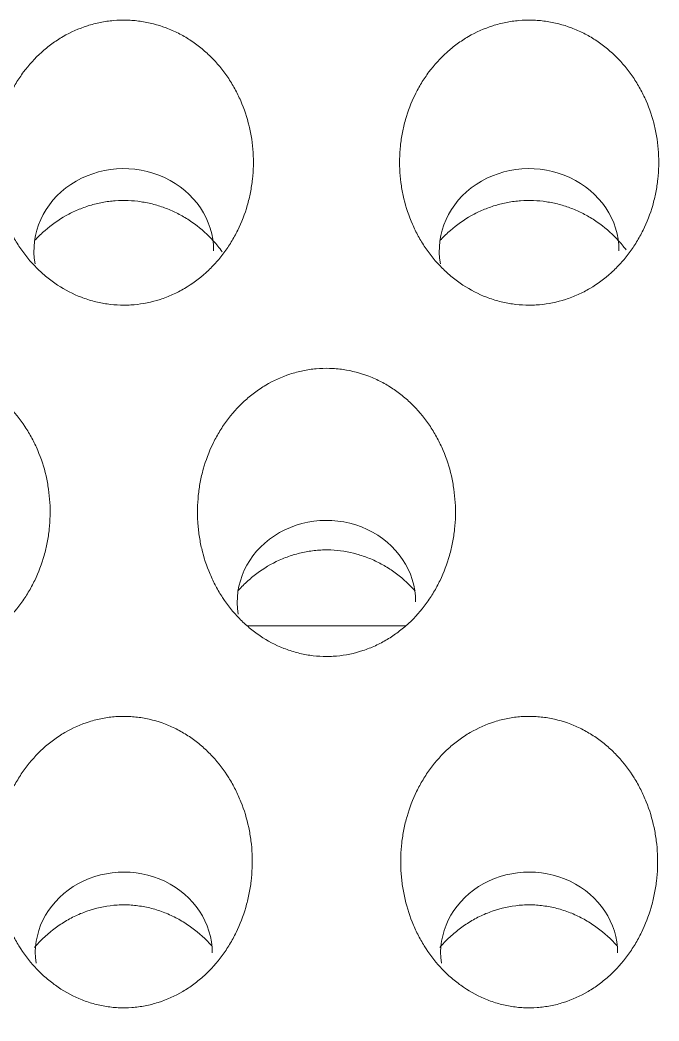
# Model space of a CAD drawing. Header units: millimetres. Extents: x 70151 to 230897, y 35202 to 113211.
# Drawn here: x 178113.39 to 178118.1, y 69158.92 to 69166.3 of the extents above; entities that cross this region are included whole.
import ezdxf

# ---------------------------------------------------------------- set-up
doc = ezdxf.new("R2010")
doc.units = ezdxf.units.MM
doc.header["$LTSCALE"] = 50
doc.layers.add('2-con', color=2, linetype='Continuous')
doc.layers.add('mark-B', color=2, linetype='Continuous', lineweight=20)

# ---------------------------------------------------------------- blocks, each defined once
blk = doc.blocks.new('무풍1WAY 대형')
at = {"layer": 'mark-B'}
blk.add_line((538.6807, -402.387), (539.8472, -402.387), dxfattribs=at)
for centre, major_axis, end_param in [((537.771, -399.9753), (-0.6523, 0), 3.268925), ((540.7586, -399.9753), (-0.6523, 0), 3.268925), ((539.2648, -402.5625), (-0.6573, 0), 3.292682), ((537.771, -405.1498), (-0.6622, 0), 3.301521), ((540.7586, -405.1498), (-0.6622, 0), 3.301521)]:
    blk.add_ellipse(centre, major_axis=major_axis, ratio=0.913545, start_param=0, end_param=end_param, dxfattribs=at)
for points, knots in [([(539.5706, -381.7462), (539.9375, -381.7462), (540.3025, -381.7571), (541.0289, -381.7998), (541.7517, -381.8635), (542.8252, -382.0215), (543.8881, -382.2419), (544.5894, -382.4313), (545.1126, -382.5893), (545.2865, -382.6446), (545.5468, -382.7317), (545.6334, -382.7615), (545.8063, -382.8222), (546.2369, -382.9771), (546.6592, -383.147), (547.3246, -383.4373), (547.9797, -383.7463), (548.9319, -384.2643), (549.5469, -384.6455), (550.152, -385.0444), (550.4496, -385.2528), (550.8155, -385.5242), (550.8883, -385.5791), (551.0335, -385.6898), (551.1058, -385.7458), (551.3214, -385.9151), (551.4632, -386.0297), (551.8835, -386.3785), (552.4293, -386.8571), (552.9476, -387.3613), (553.7051, -388.1363), (554.1834, -388.6778), (554.8629, -389.5255), (555.083, -389.814), (555.3502, -390.182), (555.4032, -390.2559), (555.5086, -390.4046), (555.5608, -390.4792), (555.716, -390.7038), (555.8175, -390.8544), (556.3158, -391.6123), (556.6845, -392.2334), (557.3659, -393.5032), (557.6786, -394.1519), (558.1064, -395.1454), (558.2421, -395.4799), (558.4354, -395.9868), (558.4981, -396.1566), (558.62, -396.4979), (558.6793, -396.6695), (558.9669, -397.531), (559.1664, -398.225), (559.5075, -399.6221), (559.6491, -400.3251), (559.876, -401.74), (559.9613, -402.4518), (560.0756, -403.8843), (560.1046, -404.6049), (560.1046, -405.33)], [0, 0, 0, 0, 0.03125, 0.03125, 0.0625, 0.09375, 0.125, 0.15625, 0.15625, 0.171875, 0.171875, 0.179688, 0.179688, 0.1875, 0.21875, 0.21875, 0.25, 0.28125, 0.3125, 0.3125, 0.34375, 0.34375, 0.351563, 0.351563, 0.359375, 0.359375, 0.375, 0.375, 0.40625, 0.4375, 0.4375, 0.5, 0.5, 0.53125, 0.53125, 0.539062, 0.539062, 0.546875, 0.546875, 0.5625, 0.5625, 0.625, 0.625, 0.6875, 0.6875, 0.71875, 0.71875, 0.734375, 0.734375, 0.75, 0.75, 0.8125, 0.8125, 0.875, 0.875, 0.9375, 0.9375, 1, 1, 1, 1]), ([(559.8476, -405.3255), (559.8476, -405.3228), (559.8476, -405.3199), (559.8476, -405.3143), (559.8477, -405.3059), (559.8477, -405.2862), (559.8478, -405.2468), (559.8478, -405.1682), (559.8473, -405.011), (559.844, -404.6969), (559.828, -404.0701), (559.7985, -403.5353), (559.7186, -402.4687), (559.6375, -401.7619), (559.4197, -400.3565), (559.283, -399.658), (558.9521, -398.2697), (558.758, -397.5799), (558.4773, -396.7233), (558.4195, -396.5528), (558.3003, -396.2135), (558.1164, -395.707), (557.9171, -395.2079), (557.4979, -394.2199), (557.191, -393.5746), (556.5212, -392.3111), (556.1583, -391.693), (555.6673, -390.9385), (555.5672, -390.7886), (555.4143, -390.565), (555.3628, -390.4907), (555.2589, -390.3427), (554.9973, -389.9745), (554.7259, -389.6155), (554.0553, -388.7714), (553.5827, -388.2322), (552.8339, -387.4603), (552.3214, -386.958), (551.7812, -386.4813), (551.3653, -386.1338), (551.2248, -386.0196), (551.0113, -385.851), (550.9397, -385.7952), (550.796, -385.6848), (550.4352, -385.4116), (550.0667, -385.1522), (549.4672, -384.7548), (548.8579, -384.3751), (548.2286, -384.0311), (547.5892, -383.7051), (547.2644, -383.5513), (546.6045, -383.262), (546.2694, -383.1266), (545.8439, -382.9694), (545.7584, -382.9385), (545.5869, -382.878), (545.5009, -382.8484), (545.2427, -382.7616), (545.0701, -382.7065), (544.551, -382.5491), (544.2031, -382.4548), (543.5037, -382.2874), (542.8006, -382.141), (541.7353, -381.9837), (541.018, -381.9202), (540.4773, -381.8883), (540.2062, -381.8763), (539.8888, -381.8693), (539.7298, -381.8675), (539.6503, -381.8671), (539.6105, -381.867), (539.5906, -381.8669), (539.582, -381.8669), (539.5763, -381.8669), (539.5734, -381.8669), (539.5706, -381.8669)], [0, 0, 0, 0, 0.000244, 0.000244, 0.000488, 0.000977, 0.001953, 0.003906, 0.007812, 0.015625, 0.03125, 0.0625, 0.0625, 0.125, 0.125, 0.1875, 0.1875, 0.25, 0.25, 0.265625, 0.265625, 0.28125, 0.3125, 0.3125, 0.375, 0.375, 0.4375, 0.4375, 0.453125, 0.453125, 0.460937, 0.460937, 0.46875, 0.5, 0.5, 0.5625, 0.5625, 0.59375, 0.625, 0.625, 0.640625, 0.640625, 0.648437, 0.648437, 0.65625, 0.6875, 0.6875, 0.71875, 0.75, 0.75, 0.78125, 0.78125, 0.8125, 0.8125, 0.820312, 0.820312, 0.828125, 0.828125, 0.84375, 0.84375, 0.875, 0.875, 0.90625, 0.9375, 0.96875, 0.96875, 0.984375, 0.992188, 0.996094, 0.998047, 0.999023, 0.999512, 0.999756, 0.999756, 1, 1, 1, 1]), ([(539.5708, -390.0864), (539.5751, -390.0864), (539.5794, -390.0864), (539.5881, -390.0864), (539.601, -390.0864), (539.6313, -390.0865), (539.6918, -390.0868), (539.8127, -390.0881), (540.0542, -390.0928), (540.5362, -390.1111), (540.9473, -390.1422), (541.767, -390.2246), (542.31, -390.3067), (543.1193, -390.4703), (543.3882, -390.5316), (543.9243, -390.668), (544.1894, -390.7427), (544.7139, -390.9045), (544.9733, -390.9918), (545.4866, -391.1783), (545.7406, -391.2776), (546.4941, -391.5936), (546.9855, -391.8284), (547.7056, -392.218), (548.0614, -392.4222), (548.4691, -392.6768), (548.6421, -392.7895), (548.7572, -392.8654), (548.8145, -392.9038), (549.1, -393.0974), (549.547, -393.4172), (550.1894, -393.9258), (550.8042, -394.4627), (551.1956, -394.8395), (551.7689, -395.419), (552.1325, -395.8245), (552.5633, -396.3557), (552.6907, -396.5168), (552.8154, -396.6808), (552.8979, -396.7907), (552.9389, -396.8461), (553.1421, -397.1238), (553.4547, -397.5742), (553.8871, -398.2677), (554.1518, -398.7416), (554.5314, -399.4609), (554.7612, -399.9519), (555.1735, -400.9569), (555.3559, -401.471), (555.5926, -402.2601), (555.6649, -402.5242), (555.7964, -403.0542), (555.8556, -403.3201), (556.0142, -404.1206), (556.0941, -404.658), (556.202, -405.7402), (556.23, -406.2849), (556.2318, -406.8335)], [0, 0, 0, 0, 0.000488, 0.000488, 0.000977, 0.001953, 0.003906, 0.007813, 0.015625, 0.03125, 0.0625, 0.0625, 0.125, 0.125, 0.15625, 0.15625, 0.1875, 0.1875, 0.21875, 0.21875, 0.25, 0.25, 0.3125, 0.3125, 0.34375, 0.359375, 0.367188, 0.367188, 0.375, 0.375, 0.40625, 0.4375, 0.46875, 0.5, 0.5, 0.5625, 0.5625, 0.578125, 0.585938, 0.585938, 0.59375, 0.59375, 0.625, 0.65625, 0.6875, 0.6875, 0.75, 0.75, 0.8125, 0.8125, 0.84375, 0.84375, 0.875, 0.875, 0.9375, 0.9375, 1, 1, 1, 1]), ([(555.4889, -406.5155), (555.4777, -405.9975), (555.4419, -405.4832), (555.3217, -404.462), (555.2373, -403.955), (555.0746, -403.1999), (555.0144, -402.9492), (554.9149, -402.5744), (554.8803, -402.4497), (554.826, -402.263), (554.8075, -402.2009), (554.7697, -402.0766), (554.7505, -402.0146), (554.5741, -401.4583), (554.3945, -400.9751), (553.9914, -400.0307), (553.768, -399.5693), (553.2782, -398.6681), (553.0118, -398.2283), (552.6507, -397.6924), (552.5403, -397.5327), (552.4266, -397.3746), (552.3501, -397.2695), (552.3115, -397.2172), (552.1169, -396.9567), (551.9568, -396.7529), (551.4631, -396.1554), (551.1163, -395.7752), (550.5704, -395.2318), (550.1979, -394.8785), (549.6136, -394.3749), (549.207, -394.0569), (548.7918, -393.7478), (548.5797, -393.5978), (547.4973, -392.8714), (546.5885, -392.3854), (545.4012, -391.8912), (545.1612, -391.7981), (544.6761, -391.623), (544.431, -391.5412), (544.0594, -391.4272), (543.9349, -391.3907), (543.6844, -391.3206), (543.5585, -391.2871), (543.1789, -391.191), (542.925, -391.1335), (542.161, -390.9798), (541.1359, -390.8255), (540.0978, -390.7728), (539.5755, -390.7722)], [0, 0, 0, 0, 0.0625, 0.0625, 0.125, 0.125, 0.15625, 0.15625, 0.171875, 0.171875, 0.179688, 0.179688, 0.1875, 0.1875, 0.25, 0.25, 0.3125, 0.3125, 0.375, 0.375, 0.390625, 0.398438, 0.398438, 0.40625, 0.40625, 0.4375, 0.4375, 0.5, 0.5, 0.53125, 0.5625, 0.59375, 0.59375, 0.625, 0.625, 0.75, 0.75, 0.78125, 0.78125, 0.8125, 0.8125, 0.828125, 0.828125, 0.84375, 0.84375, 0.875, 0.875, 0.9375, 1, 1, 1, 1]), ([(538.4247, -399.8698), (538.4699, -399.9189), (538.5095, -399.9716), (538.5615, -400.0554), (538.5776, -400.0841), (538.5998, -400.1283), (538.607, -400.1433), (538.6206, -400.1736), (538.6271, -400.1889), (538.6578, -400.266), (538.6769, -400.3291), (538.6977, -400.4257), (538.7033, -400.4582), (538.7097, -400.5075), (538.7115, -400.524), (538.7145, -400.5571), (538.7156, -400.5737), (538.7196, -400.6562), (538.7174, -400.7219), (538.7061, -400.8199), (538.701, -400.8525), (538.688, -400.9175), (538.6801, -400.9499), (538.6526, -401.0453), (538.6291, -401.1066), (538.586, -401.1951), (538.5703, -401.2241), (538.5447, -401.2666), (538.5358, -401.2806), (538.5173, -401.3083), (538.5077, -401.3219), (538.4584, -401.3886), (538.4145, -401.4375), (538.3417, -401.5039), (538.3163, -401.5248), (538.2629, -401.5642), (538.2348, -401.5827), (538.1489, -401.6329), (538.0888, -401.6597), (538.0101, -401.6845), (537.9941, -401.689), (537.9619, -401.6971), (537.9455, -401.7008), (537.8962, -401.7101), (537.8305, -401.7187), (537.7645, -401.7195), (537.7149, -401.7171), (537.6984, -401.7159), (537.6653, -401.7123), (537.6486, -401.7101), (537.5662, -401.6963), (537.5027, -401.6778), (537.4262, -401.6458), (537.4111, -401.6389), (537.3811, -401.6243), (537.3662, -401.6166), (537.3225, -401.5922), (537.2665, -401.5568), (537.2145, -401.5158), (537.1771, -401.4829), (537.1649, -401.4716), (537.141, -401.4484), (537.1293, -401.4364), (537.0726, -401.3755), (537.0326, -401.3228), (536.9888, -401.2526), (536.9803, -401.2383), (536.964, -401.2093), (536.9561, -401.1946), (536.9336, -401.15), (536.92, -401.1198), (536.8834, -401.0277), (536.8643, -400.9645), (536.847, -400.8833), (536.8439, -400.8669), (536.8384, -400.834), (536.8311, -400.7848), (536.8269, -400.7355), (536.8225, -400.6368), (536.8249, -400.5709), (536.8347, -400.4884), (536.837, -400.4719), (536.8423, -400.4391), (536.8512, -400.3902), (536.863, -400.3422), (536.8906, -400.2475), (536.9141, -400.1861), (536.9577, -400.0967), (536.9737, -400.0673), (537.008, -400.0106), (537.0263, -399.9832), (537.0847, -399.9039), (537.1284, -399.8548), (537.1895, -399.7987), (537.202, -399.7877), (537.2278, -399.7664), (537.2671, -399.7356), (537.3083, -399.7082), (537.3933, -399.6581), (537.4534, -399.6309), (537.5492, -399.6005), (537.5815, -399.5923), (537.6465, -399.5798), (537.7119, -399.5712), (537.7784, -399.5704), (537.8285, -399.5729), (537.8453, -399.5742), (537.8784, -399.5779), (537.8949, -399.5802), (537.9439, -399.5886), (537.9762, -399.5961), (538.0238, -399.6101), (538.0396, -399.6153), (538.071, -399.6266), (538.0866, -399.6327), (538.1636, -399.6655), (538.2212, -399.6983), (538.2886, -399.7467), (538.3019, -399.7567), (538.3279, -399.7776), (538.3407, -399.7884), (538.3657, -399.8106), (538.3779, -399.822), (538.4018, -399.8455), (538.4134, -399.8575), (538.4247, -399.8698)], [0, 0, 0, 0, 0.03125, 0.03125, 0.046875, 0.046875, 0.054688, 0.054688, 0.0625, 0.0625, 0.09375, 0.09375, 0.109375, 0.109375, 0.117188, 0.117188, 0.125, 0.125, 0.15625, 0.15625, 0.171875, 0.171875, 0.1875, 0.1875, 0.21875, 0.21875, 0.234375, 0.234375, 0.242188, 0.242188, 0.25, 0.25, 0.28125, 0.28125, 0.296875, 0.296875, 0.3125, 0.3125, 0.34375, 0.34375, 0.351563, 0.351563, 0.359375, 0.359375, 0.375, 0.390625, 0.390625, 0.398438, 0.398438, 0.40625, 0.40625, 0.4375, 0.4375, 0.445313, 0.445313, 0.453125, 0.453125, 0.46875, 0.484375, 0.484375, 0.492187, 0.492187, 0.5, 0.5, 0.53125, 0.53125, 0.539062, 0.539062, 0.546875, 0.546875, 0.5625, 0.5625, 0.59375, 0.59375, 0.601562, 0.601562, 0.609375, 0.625, 0.625, 0.65625, 0.65625, 0.664062, 0.664062, 0.671875, 0.6875, 0.6875, 0.71875, 0.71875, 0.734375, 0.734375, 0.75, 0.75, 0.78125, 0.78125, 0.789062, 0.789062, 0.796875, 0.8125, 0.8125, 0.84375, 0.84375, 0.859375, 0.859375, 0.875, 0.890625, 0.890625, 0.898437, 0.898437, 0.90625, 0.90625, 0.921875, 0.921875, 0.929687, 0.929687, 0.9375, 0.9375, 0.96875, 0.96875, 0.976562, 0.976562, 0.984375, 0.984375, 0.992187, 0.992187, 1, 1, 1, 1]), ([(541.4122, -399.8698), (541.4574, -399.9189), (541.497, -399.9716), (541.549, -400.0554), (541.5651, -400.0841), (541.5874, -400.1283), (541.5945, -400.1433), (541.6081, -400.1736), (541.6147, -400.1889), (541.6454, -400.266), (541.6644, -400.3291), (541.6852, -400.4257), (541.6908, -400.4582), (541.6973, -400.5075), (541.6991, -400.524), (541.702, -400.5571), (541.7032, -400.5737), (541.7071, -400.6562), (541.7049, -400.7219), (541.6936, -400.8199), (541.6885, -400.8525), (541.6756, -400.9175), (541.6677, -400.9499), (541.6402, -401.0453), (541.6167, -401.1066), (541.5736, -401.1951), (541.5579, -401.2241), (541.5322, -401.2666), (541.5233, -401.2806), (541.5048, -401.3083), (541.4952, -401.3219), (541.4459, -401.3886), (541.402, -401.4375), (541.3292, -401.5039), (541.3038, -401.5248), (541.2504, -401.5642), (541.2224, -401.5827), (541.1364, -401.6329), (541.0764, -401.6597), (540.9976, -401.6845), (540.9817, -401.689), (540.9494, -401.6971), (540.933, -401.7008), (540.8838, -401.7101), (540.818, -401.7187), (540.752, -401.7195), (540.7025, -401.7171), (540.6859, -401.7159), (540.6528, -401.7123), (540.6362, -401.7101), (540.5538, -401.6963), (540.4903, -401.6778), (540.4138, -401.6458), (540.3986, -401.6389), (540.3686, -401.6243), (540.3537, -401.6166), (540.3101, -401.5922), (540.254, -401.5568), (540.2021, -401.5158), (540.1647, -401.4829), (540.1525, -401.4716), (540.1285, -401.4484), (540.1168, -401.4364), (540.0602, -401.3755), (540.0202, -401.3228), (539.9763, -401.2526), (539.9678, -401.2383), (539.9515, -401.2093), (539.9437, -401.1946), (539.9212, -401.15), (539.9076, -401.1198), (539.8709, -401.0277), (539.8518, -400.9645), (539.8346, -400.8833), (539.8315, -400.8669), (539.8259, -400.834), (539.8186, -400.7848), (539.8144, -400.7355), (539.8101, -400.6368), (539.8124, -400.5709), (539.8222, -400.4884), (539.8245, -400.4719), (539.8298, -400.4391), (539.8387, -400.3902), (539.8506, -400.3422), (539.8781, -400.2475), (539.9017, -400.1861), (539.9453, -400.0967), (539.9613, -400.0673), (539.9955, -400.0106), (540.0138, -399.9832), (540.0722, -399.9039), (540.1159, -399.8548), (540.177, -399.7987), (540.1896, -399.7877), (540.2154, -399.7664), (540.2546, -399.7356), (540.2958, -399.7082), (540.3808, -399.6581), (540.4409, -399.6309), (540.5368, -399.6005), (540.5691, -399.5923), (540.634, -399.5798), (540.6995, -399.5712), (540.7659, -399.5704), (540.8161, -399.5729), (540.8328, -399.5742), (540.866, -399.5779), (540.8824, -399.5802), (540.9315, -399.5886), (540.9637, -399.5961), (541.0114, -399.6101), (541.0272, -399.6153), (541.0585, -399.6266), (541.0741, -399.6327), (541.1512, -399.6655), (541.2088, -399.6983), (541.2762, -399.7467), (541.2894, -399.7567), (541.3155, -399.7776), (541.3283, -399.7884), (541.3533, -399.8106), (541.3655, -399.822), (541.3893, -399.8455), (541.401, -399.8575), (541.4122, -399.8698)], [0, 0, 0, 0, 0.03125, 0.03125, 0.046875, 0.046875, 0.054688, 0.054688, 0.0625, 0.0625, 0.09375, 0.09375, 0.109375, 0.109375, 0.117188, 0.117188, 0.125, 0.125, 0.15625, 0.15625, 0.171875, 0.171875, 0.1875, 0.1875, 0.21875, 0.21875, 0.234375, 0.234375, 0.242188, 0.242188, 0.25, 0.25, 0.28125, 0.28125, 0.296875, 0.296875, 0.3125, 0.3125, 0.34375, 0.34375, 0.351563, 0.351563, 0.359375, 0.359375, 0.375, 0.390625, 0.390625, 0.398438, 0.398438, 0.40625, 0.40625, 0.4375, 0.4375, 0.445313, 0.445313, 0.453125, 0.453125, 0.46875, 0.484375, 0.484375, 0.492188, 0.492188, 0.5, 0.5, 0.53125, 0.53125, 0.539063, 0.539063, 0.546875, 0.546875, 0.5625, 0.5625, 0.59375, 0.59375, 0.601563, 0.601563, 0.609375, 0.625, 0.625, 0.65625, 0.65625, 0.664063, 0.664063, 0.671875, 0.6875, 0.6875, 0.71875, 0.71875, 0.734375, 0.734375, 0.75, 0.75, 0.78125, 0.78125, 0.789063, 0.789063, 0.796875, 0.8125, 0.8125, 0.84375, 0.84375, 0.859375, 0.859375, 0.875, 0.890625, 0.890625, 0.898438, 0.898438, 0.90625, 0.90625, 0.921875, 0.921875, 0.929688, 0.929688, 0.9375, 0.9375, 0.96875, 0.96875, 0.976563, 0.976563, 0.984375, 0.984375, 0.992188, 0.992188, 1, 1, 1, 1]), ([(538.4304, -400.0158), (538.4153, -400.0331), (538.3996, -400.0499), (538.3591, -400.0905), (538.3339, -400.1132), (538.2813, -400.1557), (538.254, -400.1755), (538.1972, -400.212), (538.1676, -400.2288), (538.1062, -400.259), (538.0748, -400.2722), (537.9791, -400.3058), (537.9131, -400.3204), (537.8278, -400.3282), (537.8106, -400.3292), (537.7766, -400.3302), (537.7596, -400.3301), (537.7088, -400.3284), (537.6751, -400.325), (537.6249, -400.3169), (537.6082, -400.3137), (537.5749, -400.3062), (537.5583, -400.3019), (537.509, -400.2875), (537.477, -400.276), (537.4148, -400.2493), (537.3845, -400.2341), (537.3255, -400.2003), (537.2967, -400.1815), (537.2157, -400.122), (537.167, -400.0774), (537.1225, -400.0281)], [0, 0, 0, 0, 0.046463, 0.046463, 0.114793, 0.114793, 0.183122, 0.183122, 0.251452, 0.251452, 0.319781, 0.319781, 0.45644, 0.45644, 0.490605, 0.490605, 0.524769, 0.524769, 0.593099, 0.593099, 0.627263, 0.627263, 0.661428, 0.661428, 0.729758, 0.729758, 0.798087, 0.798087, 0.866416, 0.866416, 1, 1, 1, 1]), ([(541.4179, -400.0158), (541.4029, -400.0331), (541.3872, -400.0499), (541.3466, -400.0905), (541.3214, -400.1132), (541.2689, -400.1557), (541.2416, -400.1755), (541.1847, -400.212), (541.1552, -400.2288), (541.0937, -400.259), (541.0623, -400.2722), (540.9666, -400.3058), (540.9007, -400.3204), (540.8153, -400.3282), (540.7982, -400.3292), (540.7641, -400.3302), (540.7471, -400.3301), (540.6963, -400.3284), (540.6626, -400.325), (540.6124, -400.3169), (540.5957, -400.3137), (540.5625, -400.3062), (540.5458, -400.3019), (540.4965, -400.2875), (540.4646, -400.276), (540.4023, -400.2493), (540.372, -400.2341), (540.313, -400.2003), (540.2842, -400.1815), (540.2033, -400.122), (540.1545, -400.0774), (540.1101, -400.0281)], [0, 0, 0, 0, 0.046463, 0.046463, 0.114793, 0.114793, 0.183122, 0.183122, 0.251452, 0.251452, 0.319781, 0.319781, 0.45644, 0.45644, 0.490605, 0.490605, 0.524769, 0.524769, 0.593099, 0.593099, 0.627263, 0.627263, 0.661428, 0.661428, 0.729758, 0.729758, 0.798087, 0.798087, 0.866416, 0.866416, 1, 1, 1, 1]), ([(539.9067, -402.44), (539.9531, -402.4876), (539.994, -402.5389), (540.048, -402.6209), (540.0647, -402.6491), (540.088, -402.6926), (540.0955, -402.7073), (540.1098, -402.7371), (540.1166, -402.7523), (540.149, -402.8284), (540.1694, -402.8909), (540.1919, -402.9868), (540.1981, -403.0191), (540.2053, -403.0681), (540.2074, -403.0846), (540.2109, -403.1175), (540.2123, -403.134), (540.2175, -403.2162), (540.2161, -403.2817), (540.206, -403.3796), (540.2013, -403.4121), (540.192, -403.4608), (540.1886, -403.4771), (540.181, -403.5094), (540.1769, -403.5254), (540.1547, -403.6046), (540.1317, -403.6659), (540.0892, -403.7544), (540.0737, -403.7834), (540.0483, -403.8259), (540.0394, -403.84), (540.0211, -403.8677), (540.0116, -403.8812), (539.9629, -403.9477), (539.9195, -403.9965), (539.8471, -404.0631), (539.8219, -404.0841), (539.782, -404.1139), (539.7684, -404.1235), (539.7408, -404.1419), (539.7269, -404.1507), (539.6561, -404.1926), (539.5965, -404.2199), (539.5183, -404.2455), (539.5024, -404.2502), (539.4703, -404.2587), (539.4541, -404.2626), (539.4054, -404.2726), (539.3402, -404.2821), (539.2746, -404.2841), (539.2252, -404.2828), (539.2087, -404.2818), (539.1756, -404.279), (539.159, -404.2771), (539.0769, -404.2653), (539.0133, -404.2485), (538.9363, -404.2187), (538.9211, -404.2123), (538.8908, -404.1986), (538.8758, -404.1913), (538.8317, -404.1684), (538.7749, -404.1348), (538.7221, -404.0954), (538.684, -404.0639), (538.6715, -404.053), (538.647, -404.0305), (538.635, -404.0189), (538.5769, -403.9599), (538.5356, -403.9087), (538.4901, -403.8399), (538.4813, -403.826), (538.4643, -403.7975), (538.4561, -403.783), (538.4326, -403.7392), (538.4183, -403.7094), (538.3797, -403.6186), (538.3594, -403.556), (538.3406, -403.4754), (538.3372, -403.4591), (538.3311, -403.4265), (538.3229, -403.3776), (538.318, -403.3285), (538.3121, -403.2303), (538.3136, -403.1646), (538.3224, -403.0822), (538.3246, -403.0657), (538.3295, -403.0329), (538.3378, -402.9842), (538.3492, -402.9363), (538.3759, -402.8418), (538.399, -402.7803), (538.4349, -402.7057), (538.4425, -402.6908), (538.4582, -402.6617), (538.4826, -402.6186), (538.5097, -402.5776), (538.5676, -402.4984), (538.6109, -402.4492), (538.6718, -402.3928), (538.6843, -402.3818), (538.7097, -402.3606), (538.7485, -402.3298), (538.8165, -402.2841), (538.8744, -402.2534), (538.9193, -402.2328), (538.9345, -402.2263), (538.9653, -402.2141), (538.9811, -402.2085), (539.0599, -402.1824), (539.1242, -402.1691), (539.2062, -402.1618), (539.2227, -402.1608), (539.2558, -402.1598), (539.2724, -402.1598), (539.3224, -402.1613), (539.3883, -402.1671), (539.4528, -402.1804), (539.5006, -402.1932), (539.5164, -402.1979), (539.5479, -402.2082), (539.5636, -402.2139), (539.641, -402.2444), (539.6993, -402.2753), (539.7677, -402.3214), (539.7812, -402.331), (539.8077, -402.351), (539.8208, -402.3614), (539.8463, -402.3827), (539.8588, -402.3938), (539.8832, -402.4164), (539.8951, -402.428), (539.9067, -402.44)], [0, 0, 0, 0, 0.03125, 0.03125, 0.046875, 0.046875, 0.054688, 0.054688, 0.0625, 0.0625, 0.09375, 0.09375, 0.109375, 0.109375, 0.117188, 0.117188, 0.125, 0.125, 0.15625, 0.15625, 0.171875, 0.171875, 0.179688, 0.179688, 0.1875, 0.1875, 0.21875, 0.21875, 0.234375, 0.234375, 0.242188, 0.242188, 0.25, 0.25, 0.28125, 0.28125, 0.296875, 0.296875, 0.304688, 0.304688, 0.3125, 0.3125, 0.34375, 0.34375, 0.351563, 0.351563, 0.359375, 0.359375, 0.375, 0.390625, 0.390625, 0.398438, 0.398438, 0.40625, 0.40625, 0.4375, 0.4375, 0.445313, 0.445313, 0.453125, 0.453125, 0.46875, 0.484375, 0.484375, 0.492188, 0.492188, 0.5, 0.5, 0.53125, 0.53125, 0.539063, 0.539063, 0.546875, 0.546875, 0.5625, 0.5625, 0.59375, 0.59375, 0.601563, 0.601563, 0.609375, 0.625, 0.625, 0.65625, 0.65625, 0.664063, 0.664063, 0.671875, 0.6875, 0.6875, 0.71875, 0.71875, 0.726563, 0.726563, 0.734375, 0.75, 0.75, 0.78125, 0.78125, 0.789063, 0.789063, 0.796875, 0.8125, 0.828125, 0.828125, 0.835938, 0.835938, 0.84375, 0.84375, 0.875, 0.875, 0.882813, 0.882813, 0.890625, 0.890625, 0.90625, 0.921875, 0.921875, 0.929688, 0.929688, 0.9375, 0.9375, 0.96875, 0.96875, 0.976563, 0.976563, 0.984375, 0.984375, 0.992188, 0.992188, 1, 1, 1, 1]), ([(542.8942, -402.44), (542.9406, -402.4876), (542.9815, -402.5389), (543.0355, -402.6209), (543.0523, -402.6491), (543.0756, -402.6926), (543.083, -402.7073), (543.0973, -402.7371), (543.1042, -402.7523), (543.1366, -402.8284), (543.1569, -402.8909), (543.1795, -402.9868), (543.1856, -403.0191), (543.1929, -403.0681), (543.195, -403.0846), (543.1984, -403.1175), (543.1998, -403.134), (543.205, -403.2162), (543.2037, -403.2817), (543.1935, -403.3796), (543.1888, -403.4121), (543.1796, -403.4608), (543.1761, -403.4771), (543.1686, -403.5094), (543.1645, -403.5254), (543.1423, -403.6046), (543.1193, -403.6659), (543.0767, -403.7544), (543.0612, -403.7834), (543.0358, -403.8259), (543.027, -403.84), (543.0086, -403.8677), (542.9992, -403.8812), (542.9505, -403.9477), (542.907, -403.9965), (542.8347, -404.0631), (542.8094, -404.0841), (542.7696, -404.1139), (542.7559, -404.1235), (542.7284, -404.1419), (542.7144, -404.1507), (542.6436, -404.1926), (542.5841, -404.2199), (542.5058, -404.2455), (542.49, -404.2502), (542.4579, -404.2587), (542.4416, -404.2626), (542.3929, -404.2726), (542.3278, -404.2821), (542.2621, -404.2841), (542.2127, -404.2828), (542.1962, -404.2818), (542.1632, -404.279), (542.1466, -404.2771), (542.0644, -404.2653), (542.0008, -404.2485), (541.9239, -404.2187), (541.9086, -404.2123), (541.8784, -404.1986), (541.8633, -404.1913), (541.8192, -404.1684), (541.7625, -404.1348), (541.7097, -404.0954), (541.6715, -404.0639), (541.659, -404.053), (541.6346, -404.0305), (541.6226, -404.0189), (541.5644, -403.9599), (541.5232, -403.9087), (541.4777, -403.8399), (541.4689, -403.826), (541.4519, -403.7975), (541.4437, -403.783), (541.4201, -403.7392), (541.4059, -403.7094), (541.3673, -403.6186), (541.3469, -403.556), (541.3282, -403.4754), (541.3247, -403.4591), (541.3186, -403.4265), (541.3105, -403.3776), (541.3055, -403.3285), (541.2996, -403.2303), (541.3011, -403.1646), (541.31, -403.0822), (541.3121, -403.0657), (541.317, -403.0329), (541.3254, -402.9842), (541.3368, -402.9363), (541.3635, -402.8418), (541.3865, -402.7803), (541.4225, -402.7057), (541.43, -402.6908), (541.4457, -402.6617), (541.4701, -402.6186), (541.4972, -402.5776), (541.5551, -402.4984), (541.5985, -402.4492), (541.6593, -402.3928), (541.6719, -402.3818), (541.6973, -402.3606), (541.7361, -402.3298), (541.804, -402.2841), (541.862, -402.2534), (541.9068, -402.2328), (541.922, -402.2263), (541.9529, -402.2141), (541.9686, -402.2085), (542.0475, -402.1824), (542.1118, -402.1691), (542.1937, -402.1618), (542.2102, -402.1608), (542.2433, -402.1598), (542.26, -402.1598), (542.31, -402.1613), (542.3759, -402.1671), (542.4403, -402.1804), (542.4881, -402.1932), (542.504, -402.1979), (542.5355, -402.2082), (542.5512, -402.2139), (542.6286, -402.2444), (542.6868, -402.2753), (542.7553, -402.3214), (542.7688, -402.331), (542.7953, -402.351), (542.8084, -402.3614), (542.8339, -402.3827), (542.8463, -402.3938), (542.8707, -402.4164), (542.8826, -402.428), (542.8942, -402.44)], [0, 0, 0, 0, 0.03125, 0.03125, 0.046875, 0.046875, 0.054687, 0.054687, 0.0625, 0.0625, 0.09375, 0.09375, 0.109375, 0.109375, 0.117187, 0.117187, 0.125, 0.125, 0.15625, 0.15625, 0.171875, 0.171875, 0.179687, 0.179687, 0.1875, 0.1875, 0.21875, 0.21875, 0.234375, 0.234375, 0.242187, 0.242187, 0.25, 0.25, 0.28125, 0.28125, 0.296875, 0.296875, 0.304687, 0.304687, 0.3125, 0.3125, 0.34375, 0.34375, 0.351562, 0.351562, 0.359375, 0.359375, 0.375, 0.390625, 0.390625, 0.398437, 0.398437, 0.40625, 0.40625, 0.4375, 0.4375, 0.445312, 0.445312, 0.453125, 0.453125, 0.46875, 0.484375, 0.484375, 0.492187, 0.492187, 0.5, 0.5, 0.53125, 0.53125, 0.539062, 0.539062, 0.546875, 0.546875, 0.5625, 0.5625, 0.59375, 0.59375, 0.601562, 0.601562, 0.609375, 0.625, 0.625, 0.65625, 0.65625, 0.664062, 0.664062, 0.671875, 0.6875, 0.6875, 0.71875, 0.71875, 0.726562, 0.726562, 0.734375, 0.75, 0.75, 0.78125, 0.78125, 0.789062, 0.789062, 0.796875, 0.8125, 0.828125, 0.828125, 0.835937, 0.835937, 0.84375, 0.84375, 0.875, 0.875, 0.882812, 0.882812, 0.890625, 0.890625, 0.90625, 0.921875, 0.921875, 0.929687, 0.929687, 0.9375, 0.9375, 0.96875, 0.96875, 0.976562, 0.976562, 0.984375, 0.984375, 0.992187, 0.992187, 1, 1, 1, 1]), ([(539.9173, -402.6437), (539.9079, -402.6542), (539.8982, -402.6646), (539.8768, -402.6864), (539.8651, -402.6978), (539.8292, -402.731), (539.8044, -402.7517), (539.727, -402.8096), (539.6717, -402.8426), (539.5975, -402.8763), (539.5823, -402.8827), (539.5519, -402.8945), (539.5365, -402.8999), (539.4902, -402.9148), (539.4277, -402.9311), (539.3637, -402.9401), (539.315, -402.944), (539.2987, -402.9448), (539.2659, -402.9455), (539.2496, -402.9454), (539.1683, -402.9423), (539.1044, -402.9323), (539.0259, -402.9104), (539.0102, -402.9056), (538.9792, -402.895), (538.9639, -402.8893), (538.9188, -402.8709), (538.8602, -402.8432), (538.8049, -402.8091), (538.7646, -402.7812), (538.7514, -402.7715), (538.7256, -402.7515), (538.713, -402.7412), (538.6689, -402.7031), (538.6391, -402.6738), (538.6112, -402.6425)], [0, 0, 0, 0, 0.028629, 0.028629, 0.061461, 0.061461, 0.127125, 0.127125, 0.258453, 0.258453, 0.291286, 0.291286, 0.324118, 0.324118, 0.389782, 0.455446, 0.455446, 0.488278, 0.488278, 0.52111, 0.52111, 0.652439, 0.652439, 0.685271, 0.685271, 0.718103, 0.718103, 0.783768, 0.849432, 0.849432, 0.882264, 0.882264, 0.915096, 0.915096, 1, 1, 1, 1]), ([(538.4122, -405.0223), (538.4591, -405.0691), (538.5005, -405.1198), (538.5551, -405.2008), (538.5721, -405.2287), (538.5958, -405.2717), (538.6034, -405.2863), (538.6179, -405.3159), (538.6249, -405.3309), (538.6579, -405.4066), (538.6787, -405.4687), (538.7017, -405.5641), (538.708, -405.5962), (538.7179, -405.6613), (538.7215, -405.6943), (538.7279, -405.7927), (538.7266, -405.858), (538.7163, -405.9555), (538.7115, -405.9879), (538.7022, -406.0365), (538.6987, -406.0527), (538.691, -406.0848), (538.6868, -406.1007), (538.6643, -406.1795), (538.6409, -406.2404), (538.5978, -406.3284), (538.5821, -406.3571), (538.5563, -406.3994), (538.5473, -406.4133), (538.5288, -406.4406), (538.5193, -406.454), (538.4702, -406.5196), (538.4263, -406.5678), (538.3534, -406.6334), (538.328, -406.6542), (538.2744, -406.6933), (538.2468, -406.7113), (538.1619, -406.7605), (538.1024, -406.7871), (538.0084, -406.8173), (537.9761, -406.8257), (537.9116, -406.8386), (537.8468, -406.8479), (537.7814, -406.85), (537.7321, -406.8487), (537.7157, -406.8478), (537.6826, -406.8451), (537.6661, -406.8432), (537.5845, -406.8318), (537.5211, -406.8155), (537.4442, -406.7865), (537.4289, -406.7803), (537.3986, -406.7669), (537.3836, -406.7598), (537.3395, -406.7374), (537.2826, -406.7046), (537.2296, -406.6661), (537.1912, -406.6351), (537.1786, -406.6244), (537.154, -406.6023), (537.1419, -406.591), (537.0833, -406.5329), (537.0416, -406.4824), (536.9955, -406.4145), (536.9866, -406.4007), (536.9693, -406.3725), (536.961, -406.3582), (536.9371, -406.3147), (536.9226, -406.2852), (536.8833, -406.1951), (536.8626, -406.133), (536.8434, -406.0528), (536.8399, -406.0366), (536.8336, -406.0041), (536.8253, -405.9554), (536.8202, -405.9066), (536.8141, -405.8087), (536.8156, -405.7432), (536.8245, -405.661), (536.8266, -405.6446), (536.8316, -405.612), (536.8401, -405.5635), (536.8516, -405.5158), (536.8787, -405.4217), (536.9021, -405.3606), (536.9386, -405.2864), (536.9463, -405.2717), (536.9621, -405.2428), (536.9868, -405.2002), (537.0325, -405.1326), (537.0739, -405.0822), (537.1178, -405.0337), (537.1411, -405.0103), (537.2148, -404.9436), (537.2675, -404.9048), (537.3519, -404.8554), (537.381, -404.8403), (537.4259, -404.8201), (537.4412, -404.8137), (537.4721, -404.8018), (537.4878, -404.7963), (537.5661, -404.771), (537.6302, -404.7579), (537.7119, -404.7508), (537.7284, -404.7498), (537.7614, -404.7488), (537.7781, -404.7488), (537.8277, -404.7501), (537.8931, -404.7557), (537.9574, -404.7686), (538.0051, -404.781), (538.0209, -404.7855), (538.0524, -404.7956), (538.0681, -404.8012), (538.1453, -404.8307), (538.2036, -404.8608), (538.2724, -404.9059), (538.2859, -404.9154), (538.3126, -404.9349), (538.3257, -404.9451), (538.3642, -404.9765), (538.3888, -404.9988), (538.4122, -405.0223)], [0, 0, 0, 0, 0.03125, 0.03125, 0.046875, 0.046875, 0.054688, 0.054688, 0.0625, 0.0625, 0.09375, 0.09375, 0.109375, 0.109375, 0.125, 0.125, 0.15625, 0.15625, 0.171875, 0.171875, 0.179688, 0.179688, 0.1875, 0.1875, 0.21875, 0.21875, 0.234375, 0.234375, 0.242188, 0.242188, 0.25, 0.25, 0.28125, 0.28125, 0.296875, 0.296875, 0.3125, 0.3125, 0.34375, 0.34375, 0.359375, 0.359375, 0.375, 0.390625, 0.390625, 0.398438, 0.398438, 0.40625, 0.40625, 0.4375, 0.4375, 0.445313, 0.445313, 0.453125, 0.453125, 0.46875, 0.484375, 0.484375, 0.492188, 0.492188, 0.5, 0.5, 0.53125, 0.53125, 0.539063, 0.539063, 0.546875, 0.546875, 0.5625, 0.5625, 0.59375, 0.59375, 0.601563, 0.601563, 0.609375, 0.625, 0.625, 0.65625, 0.65625, 0.664063, 0.664063, 0.671875, 0.6875, 0.6875, 0.71875, 0.71875, 0.726563, 0.726563, 0.734375, 0.75, 0.765625, 0.765625, 0.78125, 0.78125, 0.8125, 0.8125, 0.828125, 0.828125, 0.835938, 0.835938, 0.84375, 0.84375, 0.875, 0.875, 0.882813, 0.882813, 0.890625, 0.890625, 0.90625, 0.921875, 0.921875, 0.929688, 0.929688, 0.9375, 0.9375, 0.96875, 0.96875, 0.976563, 0.976563, 0.984375, 0.984375, 1, 1, 1, 1]), ([(541.3998, -405.0223), (541.4466, -405.0691), (541.488, -405.1198), (541.5427, -405.2008), (541.5597, -405.2287), (541.5833, -405.2717), (541.5909, -405.2863), (541.6054, -405.3159), (541.6124, -405.3309), (541.6455, -405.4066), (541.6662, -405.4687), (541.6892, -405.5641), (541.6956, -405.5962), (541.7055, -405.6613), (541.709, -405.6943), (541.7155, -405.7927), (541.7142, -405.858), (541.7039, -405.9555), (541.6991, -405.9879), (541.6897, -406.0365), (541.6862, -406.0527), (541.6785, -406.0848), (541.6744, -406.1007), (541.6518, -406.1795), (541.6285, -406.2404), (541.5854, -406.3284), (541.5696, -406.3571), (541.5438, -406.3994), (541.5349, -406.4133), (541.5164, -406.4406), (541.5068, -406.454), (541.4577, -406.5196), (541.4139, -406.5678), (541.341, -406.6334), (541.3155, -406.6542), (541.262, -406.6933), (541.2344, -406.7113), (541.1495, -406.7605), (541.0899, -406.7871), (540.9959, -406.8173), (540.9637, -406.8257), (540.8992, -406.8386), (540.8343, -406.8479), (540.7689, -406.85), (540.7197, -406.8487), (540.7032, -406.8478), (540.6702, -406.8451), (540.6537, -406.8432), (540.572, -406.8318), (540.5086, -406.8155), (540.4317, -406.7865), (540.4164, -406.7803), (540.3861, -406.7669), (540.3711, -406.7598), (540.327, -406.7374), (540.2702, -406.7046), (540.2171, -406.6661), (540.1787, -406.6351), (540.1662, -406.6244), (540.1415, -406.6023), (540.1295, -406.591), (540.0709, -406.5329), (540.0291, -406.4824), (539.983, -406.4145), (539.9741, -406.4007), (539.9569, -406.3725), (539.9486, -406.3582), (539.9247, -406.3147), (539.9102, -406.2852), (539.8708, -406.1951), (539.8501, -406.133), (539.8309, -406.0528), (539.8274, -406.0366), (539.8212, -406.0041), (539.8128, -405.9554), (539.8077, -405.9066), (539.8016, -405.8087), (539.8031, -405.7432), (539.812, -405.661), (539.8142, -405.6446), (539.8192, -405.612), (539.8276, -405.5635), (539.8392, -405.5158), (539.8663, -405.4217), (539.8897, -405.3606), (539.9262, -405.2864), (539.9338, -405.2717), (539.9497, -405.2428), (539.9743, -405.2002), (540.02, -405.1326), (540.0614, -405.0822), (540.1054, -405.0337), (540.1286, -405.0103), (540.2024, -404.9436), (540.2551, -404.9048), (540.3395, -404.8554), (540.3685, -404.8403), (540.4135, -404.8201), (540.4287, -404.8137), (540.4597, -404.8018), (540.4753, -404.7963), (540.5537, -404.771), (540.6177, -404.7579), (540.6995, -404.7508), (540.7159, -404.7498), (540.749, -404.7488), (540.7656, -404.7488), (540.8152, -404.7501), (540.8807, -404.7557), (540.9449, -404.7686), (540.9926, -404.781), (541.0085, -404.7855), (541.04, -404.7956), (541.0557, -404.8012), (541.1329, -404.8307), (541.1912, -404.8608), (541.2599, -404.9059), (541.2734, -404.9154), (541.3001, -404.9349), (541.3133, -404.9451), (541.3518, -404.9765), (541.3764, -404.9988), (541.3998, -405.0223)], [0, 0, 0, 0, 0.03125, 0.03125, 0.046875, 0.046875, 0.054688, 0.054688, 0.0625, 0.0625, 0.09375, 0.09375, 0.109375, 0.109375, 0.125, 0.125, 0.15625, 0.15625, 0.171875, 0.171875, 0.179688, 0.179688, 0.1875, 0.1875, 0.21875, 0.21875, 0.234375, 0.234375, 0.242188, 0.242188, 0.25, 0.25, 0.28125, 0.28125, 0.296875, 0.296875, 0.3125, 0.3125, 0.34375, 0.34375, 0.359375, 0.359375, 0.375, 0.390625, 0.390625, 0.398438, 0.398438, 0.40625, 0.40625, 0.4375, 0.4375, 0.445313, 0.445313, 0.453125, 0.453125, 0.46875, 0.484375, 0.484375, 0.492188, 0.492188, 0.5, 0.5, 0.53125, 0.53125, 0.539063, 0.539063, 0.546875, 0.546875, 0.5625, 0.5625, 0.59375, 0.59375, 0.601563, 0.601563, 0.609375, 0.625, 0.625, 0.65625, 0.65625, 0.664063, 0.664063, 0.671875, 0.6875, 0.6875, 0.71875, 0.71875, 0.726563, 0.726563, 0.734375, 0.75, 0.765625, 0.765625, 0.78125, 0.78125, 0.8125, 0.8125, 0.828125, 0.828125, 0.835938, 0.835938, 0.84375, 0.84375, 0.875, 0.875, 0.882813, 0.882813, 0.890625, 0.890625, 0.90625, 0.921875, 0.921875, 0.929688, 0.929688, 0.9375, 0.9375, 0.96875, 0.96875, 0.976563, 0.976563, 0.984375, 0.984375, 1, 1, 1, 1]), ([(541.4143, -405.2267), (541.4121, -405.229), (541.41, -405.2314), (541.386, -405.2568), (541.3631, -405.2788), (541.2917, -405.3409), (541.24, -405.3774), (541.17, -405.4165), (541.1558, -405.4239), (541.1272, -405.438), (541.0838, -405.4578), (541.0095, -405.4847), (540.9479, -405.4998), (540.9009, -405.5086), (540.885, -405.5111), (540.8532, -405.5152), (540.8373, -405.5168), (540.7579, -405.5226), (540.6946, -405.5202), (540.6001, -405.5061), (540.5685, -405.4996), (540.5068, -405.4833), (540.4464, -405.4637), (540.3885, -405.4377), (540.3318, -405.4086), (540.304, -405.3924), (540.2239, -405.3398), (540.1748, -405.2997), (540.1185, -405.2435), (540.1075, -405.2319), (540.086, -405.2082), (540.0755, -405.1961), (540.0543, -405.1701), (540.0435, -405.1562), (540.0331, -405.1421)], [0, 0, 0, 0, 0.006006, 0.006006, 0.066063, 0.066063, 0.186176, 0.186176, 0.216204, 0.216204, 0.246232, 0.306289, 0.366345, 0.366345, 0.396373, 0.396373, 0.426402, 0.426402, 0.546515, 0.546515, 0.606571, 0.606571, 0.666628, 0.726684, 0.726684, 0.786741, 0.786741, 0.906853, 0.906853, 0.936882, 0.936882, 0.96691, 0.96691, 1, 1, 1, 1]), ([(538.4267, -405.2267), (538.4246, -405.229), (538.4224, -405.2314), (538.3984, -405.2568), (538.3756, -405.2788), (538.3041, -405.3409), (538.2525, -405.3774), (538.1825, -405.4165), (538.1683, -405.4239), (538.1396, -405.438), (538.0962, -405.4578), (538.0219, -405.4847), (537.9603, -405.4998), (537.9133, -405.5086), (537.8974, -405.5111), (537.8656, -405.5152), (537.8497, -405.5168), (537.7703, -405.5226), (537.7071, -405.5202), (537.6125, -405.5061), (537.5809, -405.4996), (537.5192, -405.4833), (537.4589, -405.4637), (537.4009, -405.4377), (537.3443, -405.4086), (537.3164, -405.3924), (537.2364, -405.3398), (537.1873, -405.2997), (537.131, -405.2435), (537.12, -405.2319), (537.0985, -405.2082), (537.088, -405.1961), (537.0706, -405.1748), (537.0634, -405.1658), (537.0564, -405.1566)], [0, 0, 0, 0, 0.006076, 0.006076, 0.066825, 0.066825, 0.188325, 0.188325, 0.218699, 0.218699, 0.249074, 0.309824, 0.370574, 0.370574, 0.400948, 0.400948, 0.431323, 0.431323, 0.552823, 0.552823, 0.613572, 0.613572, 0.674322, 0.735072, 0.735072, 0.795821, 0.795821, 0.917321, 0.917321, 0.947695, 0.947695, 0.97807, 0.97807, 1, 1, 1, 1])]:
    blk.add_open_spline(points, degree=3, knots=knots, dxfattribs=at)
blk = doc.blocks.new('dpdjzjs')
at = {"layer": 'mark-B', "rotation": 180}
blk.add_blockref('무풍1WAY 대형', (178654.9147, 88751.491), dxfattribs=at)

msp = doc.modelspace()

# ---------------------------------------------------------------- block references
at = {"layer": '2-con'}
msp.add_blockref('dpdjzjs', (0, -19992.0434), dxfattribs=at)

doc.saveas('drawing.dxf')
